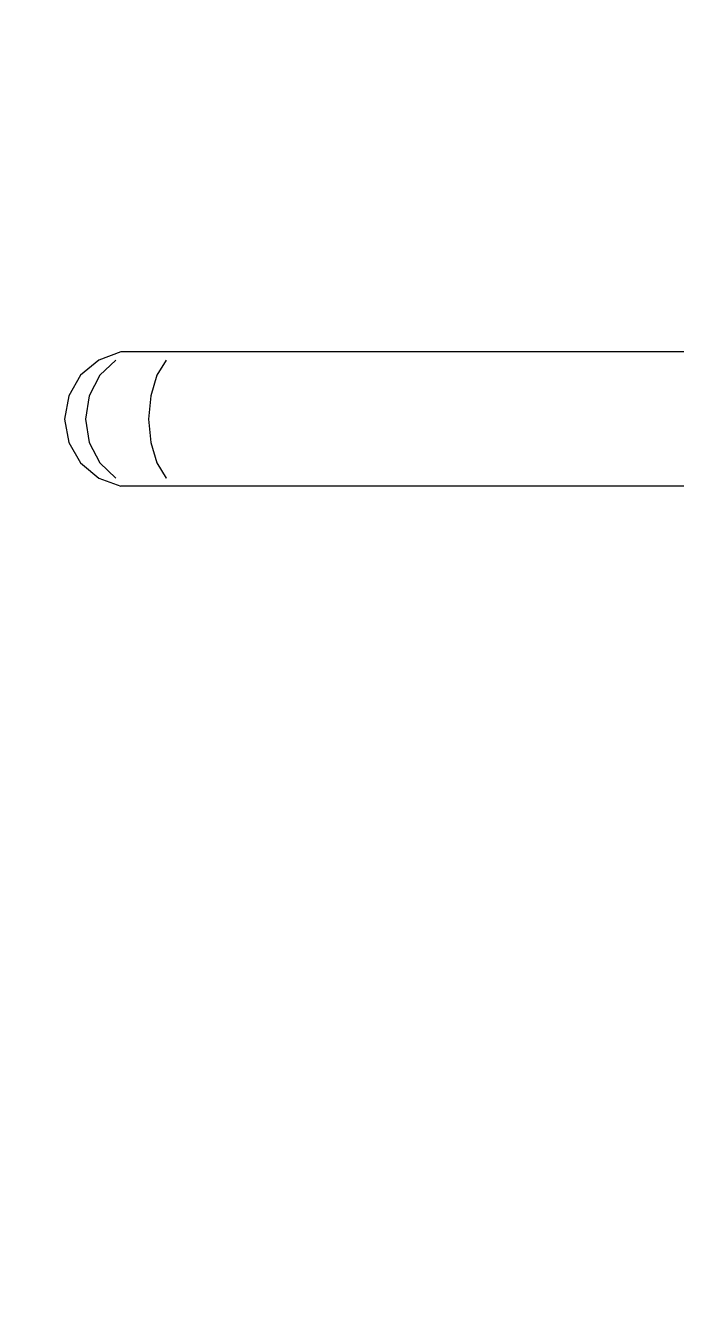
# Model space of a CAD drawing. Header units: millimetres. Extents: x -15634 to 67596, y -3027 to 55843.
# Drawn here: x 23140.6 to 23236, y 15965 to 16153.3 of the extents above; entities that cross this region are included whole.
import ezdxf

# ---------------------------------------------------------------- set-up
doc = ezdxf.new("R2010")
doc.units = ezdxf.units.MM
doc.header["$MEASUREMENT"] = 0
doc.set_wipeout_variables(frame=1)
doc.linetypes.add('Wipeout_Contour', pattern=[1000, 0, -1000])
doc.layers.add('Dimensioning - General', color=7, linetype='Continuous')
doc.layers.add('Structural - Bearing', color=7, linetype='Continuous')
for name, color, linetype, lineweight, true_color in [('Dimensioning - General_Pen_No__61', 7, 'Continuous', 20, 0x6a6a6a), ('Dimensioning - General_Pen_No__88', 7, 'Continuous', 20, 0xfd4435), ('Structural - Bearing_Pen_No__82', 7, 'Continuous', 20, 0xaaaaaa)]:
    doc.layers.add(name, color=color, linetype=linetype, lineweight=lineweight, true_color=true_color)
doc.styles.add('GENERATED_STYLE_6', font='calibril.ttf')
doc.dimstyles.new('GENERATED_STYLE__3', dxfattribs={"dimtxt": 195.999997, "dimasz": 106.4, "dimexe": 0.18, "dimexo": 0.0625, "dimgap": 0.09, "dimtad": 1, "dimdec": 0, "dimlfac": 0.1, "dimzin": 0, "dimdsep": 46, "dimtxsty": 'GENERATED_STYLE_6', "dimblk": 'ARROWHEAD_2', "dimblk1": 'ARROWHEAD_2', "dimblk2": 'ARROWHEAD_2', "dimcen": 0.09, "dimse1": 1, "dimse2": 1, "dimclrd": 256, "dimclre": 256, "dimclrt": 256, "dimadec": 0, "dimazin": 0, "dimtfac": 1, "dimtdec": 4, "dimtmove": 0, "dimatfit": 3, "dimfxl": 1, "dimtolj": 1, "dimtzin": 0, "dimarcsym": 0})

# ---------------------------------------------------------------- blocks, each defined once
blk = doc.blocks.new('*D45')
at = {"layer": 'Dimensioning - General_Pen_No__61', "color": 251, "linetype": 'Continuous', "lineweight": 20, "true_color": 0x6a6a6a, "transparency": 16777216}
for p, q in [((27454.43, 17736.02), (27594.43, 17655.19)), ((27629.43, 17695.6), (27419.43, 17695.6)), ((27524.43, 14995.6), (27524.43, 17695.6)), ((27454.43, 15036.02), (27594.43, 14955.19)), ((27629.43, 14995.6), (27419.43, 14995.6))]:
    blk.add_line(p, q, dxfattribs=at)
at = {"layer": 'Dimensioning - General_Pen_No__88', "color": 20, "lineweight": 20, "true_color": 0xfd4435, "transparency": 16777216, "char_height": 196, "attachment_point": 7, "rotation": 90, "style": 'GENERATED_STYLE_6'}
for s, insert in [('\\A1;{\\pql;\\fCalibri Light|b0|i0|c0|p34;20}', (27485.23, 17337.36)), ('\\A1;{\\pql;\\fCalibri Light|b0|i0|c0|p34;270}', (27485.23, 16107.27))]:
    blk.add_mtext(s, dxfattribs=dict(at, insert=insert))
blk = doc.blocks.new('ARROWHEAD_2')
at = {"color": 0, "linetype": 'Continuous', "lineweight": 0}
for p, q in [((-0.3781, -0.655), (0.3781, 0.655)), ((0, 0), (-1, 0))]:
    blk.add_line(p, q, dxfattribs=at)
blk = doc.blocks.new('*D93')
at = {"layer": 'Dimensioning - General_Pen_No__61', "color": 251, "linetype": 'Continuous', "lineweight": 20, "true_color": 0x6a6a6a, "transparency": 16777216}
for p, q in [((28004.43, 17736.02), (28144.43, 17655.19)), ((28179.43, 17695.6), (27969.43, 17695.6)), ((28074.43, 14995.6), (28074.43, 17695.6)), ((28004.43, 15036.02), (28144.43, 14955.19)), ((28179.43, 14995.6), (27969.43, 14995.6))]:
    blk.add_line(p, q, dxfattribs=at)
at = {"layer": 'Dimensioning - General_Pen_No__88', "color": 20, "lineweight": 20, "true_color": 0xfd4435, "transparency": 16777216, "char_height": 196, "attachment_point": 7, "rotation": 90, "style": 'GENERATED_STYLE_6'}
for s, insert in [('\\A1;{\\pql;\\fCalibri Light|b0|i0|c0|p34;20}', (28035.23, 17337.36)), ('\\A1;{\\pql;\\fCalibri Light|b0|i0|c0|p34;270}', (28035.23, 16107.27))]:
    blk.add_mtext(s, dxfattribs=dict(at, insert=insert))
blk = doc.blocks.new('*D125')
at = {"layer": 'Dimensioning - General_Pen_No__61', "color": 251, "linetype": 'Continuous', "lineweight": 20, "true_color": 0x6a6a6a, "transparency": 16777216}
for p, q in [((28554.43, 17936.02), (28694.43, 17855.19)), ((28729.43, 17895.6), (28519.43, 17895.6)), ((28624.43, 14995.6), (28624.43, 17895.6)), ((28554.43, 15036.02), (28694.43, 14955.19)), ((28729.43, 14995.6), (28519.43, 14995.6))]:
    blk.add_line(p, q, dxfattribs=at)
at = {"layer": 'Dimensioning - General_Pen_No__88', "color": 20, "lineweight": 20, "true_color": 0xfd4435, "transparency": 16777216, "insert": (28585.23, 16207.27), "char_height": 196, "attachment_point": 7, "rotation": 90, "style": 'GENERATED_STYLE_6'}
blk.add_mtext('\\A1;{\\pql;\\fCalibri Light|b0|i0|c0|p34;290}', dxfattribs=at)
blk = doc.blocks.new('*D141')
at = {"layer": 'Dimensioning - General_Pen_No__61', "color": 251, "linetype": 'Continuous', "lineweight": 20, "true_color": 0x6a6a6a, "transparency": 16777216}
for p, q in [((34964.93, 17736.02), (35104.93, 17655.19)), ((35139.93, 17695.6), (34929.93, 17695.6)), ((35034.93, 14995.6), (35034.93, 17695.6)), ((34964.93, 15036.02), (35104.93, 14955.19)), ((35139.93, 14995.6), (34929.93, 14995.6))]:
    blk.add_line(p, q, dxfattribs=at)
at = {"layer": 'Dimensioning - General_Pen_No__88', "color": 20, "lineweight": 20, "true_color": 0xfd4435, "transparency": 16777216, "char_height": 196, "attachment_point": 7, "rotation": 90, "style": 'GENERATED_STYLE_6'}
for s, insert in [('\\A1;{\\pql;\\fCalibri Light|b0|i0|c0|p34;20}', (34995.73, 17337.36)), ('\\A1;{\\pql;\\fCalibri Light|b0|i0|c0|p34;270}', (34995.73, 16107.27))]:
    blk.add_mtext(s, dxfattribs=dict(at, insert=insert))
blk = doc.blocks.new('*D189')
at = {"layer": 'Dimensioning - General_Pen_No__61', "color": 251, "linetype": 'Continuous', "lineweight": 20, "true_color": 0x6a6a6a, "transparency": 16777216}
for p, q in [((35514.93, 17736.02), (35654.93, 17655.19)), ((35689.93, 17695.6), (35479.93, 17695.6)), ((35584.93, 14995.6), (35584.93, 17695.6)), ((35514.93, 15036.02), (35654.93, 14955.19)), ((35689.93, 14995.6), (35479.93, 14995.6))]:
    blk.add_line(p, q, dxfattribs=at)
at = {"layer": 'Dimensioning - General_Pen_No__88', "color": 20, "lineweight": 20, "true_color": 0xfd4435, "transparency": 16777216, "char_height": 196, "attachment_point": 7, "rotation": 90, "style": 'GENERATED_STYLE_6'}
for s, insert in [('\\A1;{\\pql;\\fCalibri Light|b0|i0|c0|p34;20}', (35545.73, 17337.36)), ('\\A1;{\\pql;\\fCalibri Light|b0|i0|c0|p34;270}', (35545.73, 16107.27))]:
    blk.add_mtext(s, dxfattribs=dict(at, insert=insert))
blk = doc.blocks.new('*D221')
at = {"layer": 'Dimensioning - General_Pen_No__61', "color": 251, "linetype": 'Continuous', "lineweight": 20, "true_color": 0x6a6a6a, "transparency": 16777216}
for p, q in [((36064.93, 17936.02), (36204.93, 17855.19)), ((36239.93, 17895.6), (36029.93, 17895.6)), ((36134.93, 14995.6), (36134.93, 17895.6)), ((36064.93, 15036.02), (36204.93, 14955.19)), ((36239.93, 14995.6), (36029.93, 14995.6))]:
    blk.add_line(p, q, dxfattribs=at)
at = {"layer": 'Dimensioning - General_Pen_No__88', "color": 20, "lineweight": 20, "true_color": 0xfd4435, "transparency": 16777216, "insert": (36095.73, 16207.27), "char_height": 196, "attachment_point": 7, "rotation": 90, "style": 'GENERATED_STYLE_6'}
blk.add_mtext('\\A1;{\\pql;\\fCalibri Light|b0|i0|c0|p34;290}', dxfattribs=at)

msp = doc.modelspace()

# ---------------------------------------------------------------- wipeouts: each hides what was drawn before it
at = {"color": 254, "linetype": 'Wipeout_Contour', "lineweight": 0, "ltscale": 113005.100351}
msp.add_wipeout([(23251.6, 16105.45), (23171.14, 16105.45), (23170.71, 16104.26), (23252.03, 16104.26)], dxfattribs=at).dxf.layer = 'Structural - Bearing'
at = {"color": 254, "linetype": 'Wipeout_Contour', "lineweight": 0, "ltscale": 112980.106625}
msp.add_wipeout([(23252.68, 16095.6), (23170.05, 16095.6), (23170.13, 16092.18), (23252.6, 16092.18)], dxfattribs=at).dxf.layer = 'Structural - Bearing'

# ---------------------------------------------------------------- next in the draw order: wipeouts: each hides what was drawn before it
at = {"color": 254, "linetype": 'Wipeout_Contour', "lineweight": 0, "ltscale": 113001.201802}
msp.add_wipeout([(23252.03, 16104.26), (23170.71, 16104.26), (23170.36, 16102.03), (23252.38, 16102.03)], dxfattribs=at).dxf.layer = 'Structural - Bearing'
at = {"color": 254, "linetype": 'Wipeout_Contour', "lineweight": 0, "ltscale": 112972.781646}
msp.add_wipeout([(23252.6, 16092.18), (23170.13, 16092.18), (23170.36, 16089.18), (23252.38, 16089.18)], dxfattribs=at).dxf.layer = 'Structural - Bearing'

# ---------------------------------------------------------------- next in the draw order: wipeouts: each hides what was drawn before it
at = {"color": 254, "linetype": 'Wipeout_Contour', "lineweight": 0, "ltscale": 112857.631343}
msp.add_wipeout([(23171.14, 16105.45), (23162.97, 16105.45), (23161.28, 16104.26), (23170.71, 16104.26)], dxfattribs=at).dxf.layer = 'Structural - Bearing'
at = {"color": 254, "linetype": 'Wipeout_Contour', "lineweight": 0, "ltscale": 112995.228856}
msp.add_wipeout([(23252.38, 16102.03), (23170.36, 16102.03), (23170.13, 16099.02), (23252.6, 16099.02)], dxfattribs=at).dxf.layer = 'Structural - Bearing'
at = {"color": 254, "linetype": 'Wipeout_Contour', "lineweight": 0, "ltscale": 112966.810682}
msp.add_wipeout([(23252.38, 16089.18), (23170.36, 16089.18), (23170.71, 16086.94), (23252.03, 16086.94)], dxfattribs=at).dxf.layer = 'Structural - Bearing'

# ---------------------------------------------------------------- next in the draw order: linework, layer by layer
at = {"layer": 'Structural - Bearing_Pen_No__82', "color": 253, "linetype": 'Continuous', "lineweight": 20, "true_color": 0xaaaaaa}
msp.add_line((23251.6, 16105.45), (23171.14, 16105.45), dxfattribs=at)

# ---------------------------------------------------------------- next in the draw order: wipeouts: each hides what was drawn before it
at = {"color": 254, "linetype": 'Wipeout_Contour', "lineweight": 0, "ltscale": 112850.595667}
msp.add_wipeout([(23170.71, 16104.26), (23161.28, 16104.26), (23159.9, 16102.03), (23170.36, 16102.03)], dxfattribs=at).dxf.layer = 'Structural - Bearing'
at = {"color": 254, "linetype": 'Wipeout_Contour', "lineweight": 0, "ltscale": 112987.90246}
msp.add_wipeout([(23252.6, 16099.02), (23170.13, 16099.02), (23170.05, 16095.6), (23252.68, 16095.6)], dxfattribs=at).dxf.layer = 'Structural - Bearing'
at = {"color": 254, "linetype": 'Wipeout_Contour', "lineweight": 0, "ltscale": 112962.913398}
msp.add_wipeout([(23252.03, 16086.94), (23170.71, 16086.94), (23171.14, 16085.76), (23251.6, 16085.76)], dxfattribs=at).dxf.layer = 'Structural - Bearing'

# ---------------------------------------------------------------- next in the draw order: wipeouts: each hides what was drawn before it
at = {"color": 254, "linetype": 'Wipeout_Contour', "lineweight": 0, "ltscale": 112832.062157}
msp.add_wipeout([(23153.89, 16104.26), (23161.28, 16104.26), (23162.97, 16105.45), (23156.82, 16105.45)], dxfattribs=at).dxf.layer = 'Structural - Bearing'
at = {"color": 254, "linetype": 'Wipeout_Contour', "lineweight": 0, "ltscale": 112842.299596}
msp.add_wipeout([(23170.36, 16102.03), (23159.9, 16102.03), (23159, 16099.02), (23170.13, 16099.02)], dxfattribs=at).dxf.layer = 'Structural - Bearing'
at = {"color": 254, "linetype": 'Wipeout_Contour', "lineweight": 0, "ltscale": 112825.940931}
msp.add_wipeout([(23170.05, 16095.6), (23158.69, 16095.6), (23159, 16092.18), (23170.13, 16092.18)], dxfattribs=at).dxf.layer = 'Structural - Bearing'

# ---------------------------------------------------------------- next in the draw order: linework, layer by layer
at = {"layer": 'Structural - Bearing_Pen_No__82', "color": 253, "linetype": 'Continuous', "lineweight": 20, "true_color": 0xaaaaaa}
msp.add_line((23171.14, 16105.45), (23162.97, 16105.45), dxfattribs=at)

# ---------------------------------------------------------------- next in the draw order: wipeouts: each hides what was drawn before it
at = {"color": 254, "linetype": 'Wipeout_Contour', "lineweight": 0, "ltscale": 112821.305887}
msp.add_wipeout([(23153.89, 16104.26), (23151.51, 16102.03), (23159.9, 16102.03), (23161.28, 16104.26)], dxfattribs=at).dxf.layer = 'Structural - Bearing'
at = {"color": 254, "linetype": 'Wipeout_Contour', "lineweight": 0, "ltscale": 112833.747384}
msp.add_wipeout([(23170.13, 16099.02), (23159, 16099.02), (23158.69, 16095.6), (23170.05, 16095.6)], dxfattribs=at).dxf.layer = 'Structural - Bearing'
at = {"color": 254, "linetype": 'Wipeout_Contour', "lineweight": 0, "ltscale": 112819.822044}
msp.add_wipeout([(23170.13, 16092.18), (23159, 16092.18), (23159.9, 16089.18), (23170.36, 16089.18)], dxfattribs=at).dxf.layer = 'Structural - Bearing'

# ---------------------------------------------------------------- next in the draw order: wipeouts: each hides what was drawn before it
at = {"color": 254, "linetype": 'Wipeout_Contour', "lineweight": 0, "ltscale": 112817.140831}
msp.add_wipeout([(23154.63, 16105.45), (23151.37, 16104.26), (23153.89, 16104.26), (23156.82, 16105.45)], dxfattribs=at).dxf.layer = 'Structural - Bearing'
at = {"color": 254, "linetype": 'Wipeout_Contour', "lineweight": 0, "ltscale": 112810.248007}
msp.add_wipeout([(23151.51, 16102.03), (23149.95, 16099.02), (23159, 16099.02), (23159.9, 16102.03)], dxfattribs=at).dxf.layer = 'Structural - Bearing'
at = {"color": 254, "linetype": 'Wipeout_Contour', "lineweight": 0, "ltscale": 112792.418735}
msp.add_wipeout([(23149.41, 16095.6), (23149.95, 16092.18), (23159, 16092.18), (23158.69, 16095.6)], dxfattribs=at).dxf.layer = 'Structural - Bearing'
at = {"color": 254, "linetype": 'Wipeout_Contour', "lineweight": 0, "ltscale": 112816.158744}
msp.add_wipeout([(23170.36, 16089.18), (23159.9, 16089.18), (23161.28, 16086.94), (23170.71, 16086.94)], dxfattribs=at).dxf.layer = 'Structural - Bearing'

# ---------------------------------------------------------------- next in the draw order: linework, layer by layer
at = {"layer": 'Structural - Bearing_Pen_No__82', "color": 253, "linetype": 'Continuous', "lineweight": 20, "true_color": 0xaaaaaa}
for p, q in [((23156.82, 16105.45), (23154.63, 16105.45)), ((23162.97, 16105.45), (23156.82, 16105.45)), ((23161.28, 16104.26), (23159.9, 16102.03))]:
    msp.add_line(p, q, dxfattribs=at)

# ---------------------------------------------------------------- next in the draw order: wipeouts: each hides what was drawn before it
at = {"color": 254, "linetype": 'Wipeout_Contour', "lineweight": 0, "ltscale": 112804.018652}
msp.add_wipeout([(23151.37, 16104.26), (23148.71, 16102.03), (23151.51, 16102.03), (23153.89, 16104.26)], dxfattribs=at).dxf.layer = 'Structural - Bearing'
at = {"color": 254, "linetype": 'Wipeout_Contour', "lineweight": 0, "ltscale": 112800.227483}
msp.add_wipeout([(23149.95, 16099.02), (23149.41, 16095.6), (23158.69, 16095.6), (23159, 16099.02)], dxfattribs=at).dxf.layer = 'Structural - Bearing'
at = {"color": 254, "linetype": 'Wipeout_Contour', "lineweight": 0, "ltscale": 112787.764132}
msp.add_wipeout([(23149.95, 16092.18), (23151.51, 16089.18), (23159.9, 16089.18), (23159, 16092.18)], dxfattribs=at).dxf.layer = 'Structural - Bearing'
at = {"color": 254, "linetype": 'Wipeout_Contour', "lineweight": 0, "ltscale": 112815.38934}
msp.add_wipeout([(23170.71, 16086.94), (23161.28, 16086.94), (23162.97, 16085.76), (23171.14, 16085.76)], dxfattribs=at).dxf.layer = 'Structural - Bearing'

# ---------------------------------------------------------------- next in the draw order: linework, layer by layer
at = {"layer": 'Structural - Bearing_Pen_No__82', "color": 253, "linetype": 'Continuous', "lineweight": 20, "true_color": 0xaaaaaa}
for p, q in [((23154.63, 16105.45), (23151.37, 16104.26)), ((23159.9, 16102.03), (23159, 16099.02)), ((23159, 16099.02), (23158.69, 16095.6)), ((23158.69, 16095.6), (23159, 16092.18)), ((23251.6, 16085.76), (23171.14, 16085.76))]:
    msp.add_line(p, q, dxfattribs=at)

# ---------------------------------------------------------------- next in the draw order: wipeouts: each hides what was drawn before it
at = {"color": 254, "linetype": 'Wipeout_Contour', "lineweight": 0, "ltscale": 112791.199616}
msp.add_wipeout([(23146.97, 16099.02), (23149.95, 16099.02), (23151.51, 16102.03), (23148.71, 16102.03)], dxfattribs=at).dxf.layer = 'Structural - Bearing'
at = {"color": 254, "linetype": 'Wipeout_Contour', "lineweight": 0, "ltscale": 112772.424873}
msp.add_wipeout([(23146.37, 16095.6), (23146.97, 16092.18), (23149.95, 16092.18), (23149.41, 16095.6)], dxfattribs=at).dxf.layer = 'Structural - Bearing'
at = {"color": 254, "linetype": 'Wipeout_Contour', "lineweight": 0, "ltscale": 112786.860093}
msp.add_wipeout([(23159.9, 16089.18), (23151.51, 16089.18), (23153.89, 16086.94), (23161.28, 16086.94)], dxfattribs=at).dxf.layer = 'Structural - Bearing'

# ---------------------------------------------------------------- next in the draw order: linework, layer by layer
at = {"layer": 'Structural - Bearing_Pen_No__82', "color": 253, "linetype": 'Continuous', "lineweight": 20, "true_color": 0xaaaaaa}
for p, q in [((23151.37, 16104.26), (23148.71, 16102.03)), ((23153.89, 16104.26), (23151.51, 16102.03)), ((23159, 16092.18), (23159.9, 16089.18))]:
    msp.add_line(p, q, dxfattribs=at)

# ---------------------------------------------------------------- next in the draw order: wipeouts: each hides what was drawn before it
at = {"color": 254, "linetype": 'Wipeout_Contour', "lineweight": 0, "ltscale": 112780.234992}
msp.add_wipeout([(23146.97, 16099.02), (23146.37, 16095.6), (23149.41, 16095.6), (23149.95, 16099.02)], dxfattribs=at).dxf.layer = 'Structural - Bearing'
at = {"color": 254, "linetype": 'Wipeout_Contour', "lineweight": 0, "ltscale": 112768.711977}
msp.add_wipeout([(23146.97, 16092.18), (23148.71, 16089.18), (23151.51, 16089.18), (23149.95, 16092.18)], dxfattribs=at).dxf.layer = 'Structural - Bearing'
at = {"color": 254, "linetype": 'Wipeout_Contour', "lineweight": 0, "ltscale": 112789.810622}
msp.add_wipeout([(23161.28, 16086.94), (23153.89, 16086.94), (23156.82, 16085.76), (23162.97, 16085.76)], dxfattribs=at).dxf.layer = 'Structural - Bearing'

# ---------------------------------------------------------------- next in the draw order: linework, layer by layer
at = {"layer": 'Structural - Bearing_Pen_No__82', "color": 253, "linetype": 'Continuous', "lineweight": 20, "true_color": 0xaaaaaa}
for p, q in [((23148.71, 16102.03), (23146.97, 16099.02)), ((23151.51, 16102.03), (23149.95, 16099.02)), ((23146.97, 16099.02), (23146.37, 16095.6)), ((23149.95, 16099.02), (23149.41, 16095.6)), ((23146.37, 16095.6), (23146.97, 16092.18)), ((23149.41, 16095.6), (23149.95, 16092.18)), ((23159.9, 16089.18), (23161.28, 16086.94)), ((23171.14, 16085.76), (23162.97, 16085.76))]:
    msp.add_line(p, q, dxfattribs=at)

# ---------------------------------------------------------------- next in the draw order: wipeouts: each hides what was drawn before it
at = {"color": 254, "linetype": 'Wipeout_Contour', "lineweight": 0, "ltscale": 112769.567615}
msp.add_wipeout([(23148.71, 16089.18), (23151.37, 16086.94), (23153.89, 16086.94), (23151.51, 16089.18)], dxfattribs=at).dxf.layer = 'Structural - Bearing'

# ---------------------------------------------------------------- next in the draw order: linework, layer by layer
at = {"layer": 'Structural - Bearing_Pen_No__82', "color": 253, "linetype": 'Continuous', "lineweight": 20, "true_color": 0xaaaaaa}
for p, q in [((23146.97, 16092.18), (23148.71, 16089.18)), ((23149.95, 16092.18), (23151.51, 16089.18))]:
    msp.add_line(p, q, dxfattribs=at)

# ---------------------------------------------------------------- next in the draw order: wipeouts: each hides what was drawn before it
at = {"color": 254, "linetype": 'Wipeout_Contour', "lineweight": 0, "ltscale": 112774.883727}
msp.add_wipeout([(23151.37, 16086.94), (23154.63, 16085.76), (23156.82, 16085.76), (23153.89, 16086.94)], dxfattribs=at).dxf.layer = 'Structural - Bearing'

# ---------------------------------------------------------------- next in the draw order: linework, layer by layer
at = {"layer": 'Structural - Bearing_Pen_No__82', "color": 253, "linetype": 'Continuous', "lineweight": 20, "true_color": 0xaaaaaa}
for p, q in [((23148.71, 16089.18), (23151.37, 16086.94)), ((23151.51, 16089.18), (23153.89, 16086.94)), ((23151.37, 16086.94), (23154.63, 16085.76)), ((23156.82, 16085.76), (23154.63, 16085.76)), ((23162.97, 16085.76), (23156.82, 16085.76))]:
    msp.add_line(p, q, dxfattribs=at)

# ---------------------------------------------------------------- next in the draw order: dimensions: what is measured, and where the dimension line sits
at = {"layer": 'Dimensioning - General', "color": 251, "linetype": 'Continuous', "lineweight": 20, "true_color": 0x6a6a6a}
for base, p1, p2, picture, middle in [((28624.43, 17895.6), (2464.76, 14995.6), (2485.84, 17895.6), '*D125', (28487.23, 16431.4)), ((36134.93, 17895.6), (9975.26, 14995.6), (9996.34, 17895.6), '*D221', (35997.73, 16431.4)), ((28074.43, 17695.6), (62.92, 14995.6), (-0.32, 17695.6), '*D93', (27937.23, 16331.4)), ((27524.43, 17695.6), (129.07, 14995.6), (151.37, 17695.6), '*D45', (27387.23, 16331.4)), ((35584.93, 17695.6), (7573.42, 14995.6), (7510.17, 17695.6), '*D189', (35447.73, 16331.4)), ((35034.93, 17695.6), (7639.57, 14995.6), (7661.87, 17695.6), '*D141', (34897.73, 16331.4))]:
    dim = msp.add_linear_dim(base=base, p1=p1, p2=p2, angle=90, dimstyle='GENERATED_STYLE__3', dxfattribs=at)
    dim.commit()
    dim.dimension.update_dxf_attribs({"geometry": picture, "text_midpoint": middle, "dimtype": 160, "text_rotation": 90})

doc.saveas('drawing.dxf')
